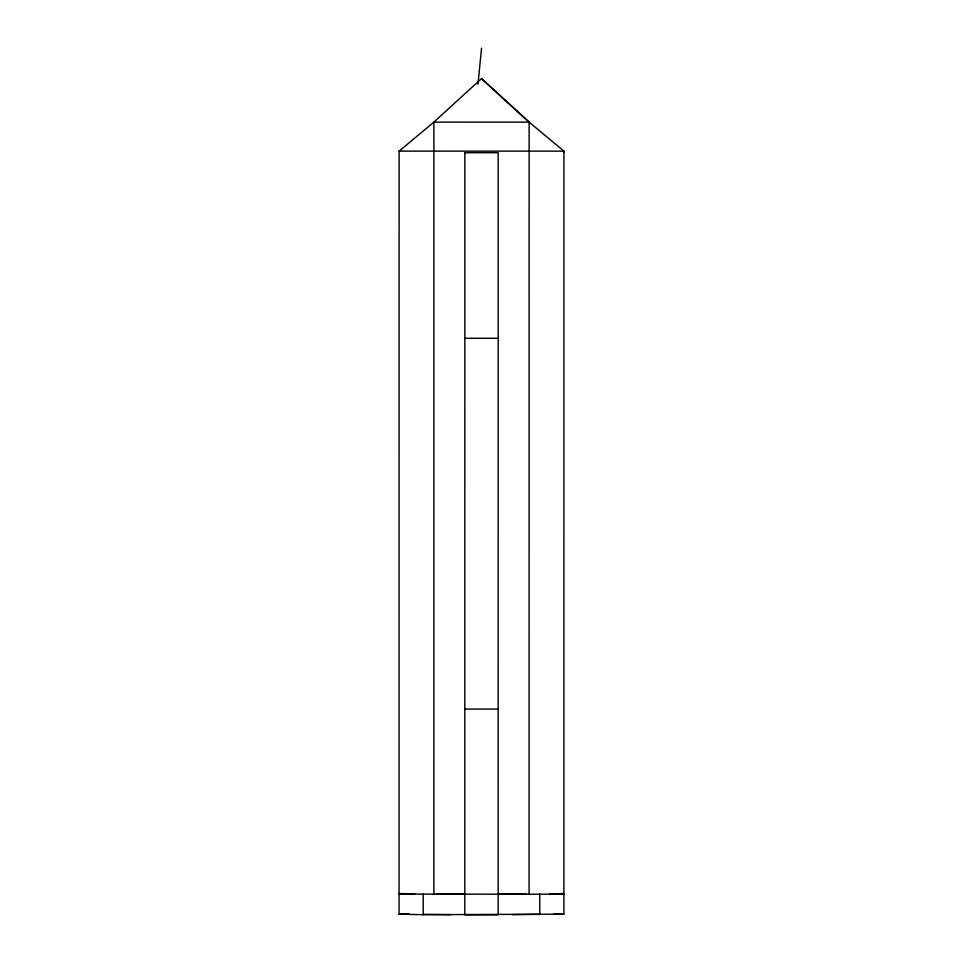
<?xml version="1.0" encoding="UTF-8"?>
<svg xmlns="http://www.w3.org/2000/svg" width="963" height="963" viewBox="0 0 963 963"><rect width="100%" height="100%" fill="white"/><g stroke="black" fill="none" stroke-linecap="round" stroke-linejoin="round"><path stroke-width="1.44" d="M399.103 151.131L563.921 151.143L563.897 914.164L423.214 914.694L399.067 914.164L399.103 151.131L433.904 122.12L481.512 78.605L529.12 122.12L563.921 151.131L563.933 152.515M423.214 914.694L423.214 894.097M433.88 894.254L433.904 122.12L529.12 122.132L529.084 894.254L399.067 894.061M539.762 914.694L539.762 894.097M477.997 84.082L481.548 48.15M549.692 893.881L563.897 893.568M399.067 914.164L409.01 913.935M538.702 914.369L512.376 914.645M529.084 894.254L563.897 894.073M498.16 894.254L526.388 894.145M464.828 338.278L498.184 338.29M464.816 709.057L498.16 709.057M436.576 894.145L464.816 894.254M450.588 914.645L424.262 914.356M399.067 893.556L414.692 893.905M553.954 913.947L563.897 914.164M481.512 78.605L529.12 122.132M464.84 152.708L464.804 914.85L498.16 914.85L498.184 152.708L464.84 152.708"/></g></svg>
